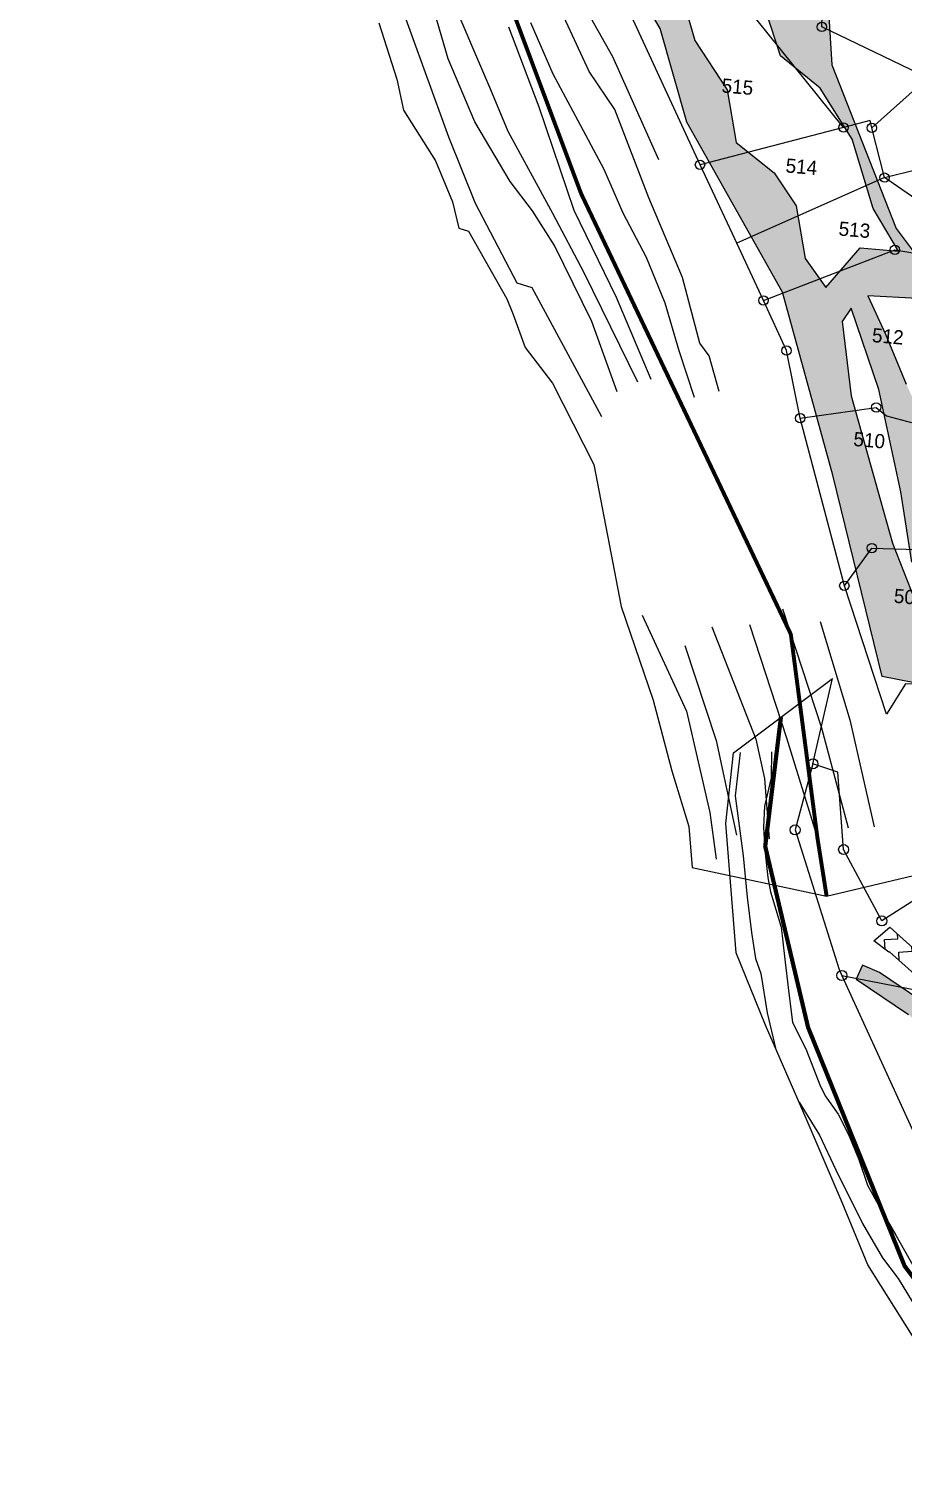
# Model space of a CAD drawing. Header units: metres. Extents: x 34 to 305800, y 82 to 1943652.
# Drawn here: x 302392 to 302827, y 1940767 to 1941479 of the extents above; entities that cross this region are included whole.
import ezdxf

# ---------------------------------------------------------------- set-up
doc = ezdxf.new("R2010")
doc.units = ezdxf.units.M
doc.header["$LTSCALE"] = 0.3
doc.header["$MEASUREMENT"] = 0
doc.linetypes.add('DASHDOT', pattern=[1, 0.5, -0.25, 0, -0.25])
doc.layers.get('0').update_dxf_attribs({"linetype": 'CONTINUOUS'})
for name, color, linetype in [('LINE_WATER', 4, 'CONTINUOUS'), ('OFF', 1, 'CONTINUOUS'), ('POLY_HATCH', 12, 'CONTINUOUS'), ('POLY_PARCEL', 6, 'CONTINUOUS'), ('POLY_WATER', 4, 'CONTINUOUS'), ('SYM_STONE', 1, 'CONTINUOUS'), ('TEXT_PARCEL', 7, 'CONTINUOUS'), ('V_BOUND_STREAM_LINE', 7, 'DASHDOT')]:
    doc.layers.add(name, color=color, linetype=linetype)
doc.styles.add('TEXT_MAP', font='KRDEV050.TTF')
pattern_1 = [(0, (0, 0), (1.5875, 1.5875), [1.5875, -1.5875]), (90, (1.5875, 0), (-1.5875, 1.5875), [1.5875, -1.5875])]

# ---------------------------------------------------------------- blocks, each defined once
blk = doc.blocks.new('STONE')
blk.add_circle((0, 0), 0.851)
blk = doc.blocks.new('RS')
at = {"layer": 'POLY_HATCH', "ltscale": 10}
h = blk.add_hatch(dxfattribs=at)
h.set_pattern_fill('ZIGZAG', color=256, scale=10, style=0)
h.set_pattern_definition([(0, (0, 0), (1.25, 1.25), [1.25, -1.25]), (90, (1.25, 0), (-1.25, 1.25), [1.25, -1.25])])
h.paths.add_polyline_path([(163.43, 127.71), (171.9, 102.72), (178.05, 102.04), (180.02, 90), (187.24, 83.65), (193.41, 88.96), (196.13, 103.87), (190.55, 119.55), (184.19, 142.49), (168.75, 159.72), (158.76, 179.81), (155.78, 199.64), (147.89, 218.79), (137.52, 228.03), (132.96, 225.17), (124.42, 222.32), (118.79, 216.63), (124.33, 199.62), (136.57, 182.53), (140.98, 170.92), (155, 150.39)])
h.paths.add_polyline_path([(160.45, 151.48), (157.51, 154.9), (155.8, 161.52), (152.61, 165.44), (147.47, 168.87), (145.75, 175.48), (141.09, 181.36), (136.68, 192.87), (138.64, 194.1), (138.15, 196.55), (130.31, 200.47), (127.13, 206.59), (123.94, 213.69), (124.68, 215.41), (126.39, 215.41), (129.09, 207.57), (130.31, 202.92), (134.97, 202.18), (139.62, 199.98), (144.53, 195.81), (147.47, 191.4), (152.12, 180.38), (157.51, 176.71), (162.17, 170.58), (165.6, 162.01), (169.27, 156.86), (164.37, 156.86)], flags=16)
h.paths.add_polyline_path([(162.9, 147.31), (163.9, 149.13), (168.31, 139.09), (172.23, 126.35), (174.43, 117.53), (180.56, 114.59), (179.09, 118.27), (177.38, 130.27), (171.74, 140.07), (168.55, 146.19), (165.86, 150.85), (172.23, 151.09), (176.39, 148.64), (177.38, 141.54), (178.85, 136.64), (183.26, 129.29), (183.01, 120.96), (189.38, 114.35), (192.08, 103.82), (189.38, 104.06), (186.93, 108.47), (182.52, 110.92), (175.17, 112.88), (171.74, 119.74), (169.76, 125.02), (164.86, 138)], flags=16)
h.paths.add_polyline_path([(153.35, 190.18), (149.67, 196.3), (143.3, 202.92), (135.21, 204.88), (133.99, 211.98), (128.6, 218.59), (132.76, 221.29), (134.23, 218.84), (138.64, 211.24), (145.26, 206.1), (152.37, 202.92), (154.57, 196.3)], flags=16)
at = {"layer": 'LINE_WATER'}
for points in [[(135.11, 135.92), (131.12, 144.57), (125.54, 153.78), (122.36, 157.95), (119.21, 161.44), (114.07, 168.6), (109.99, 176.32), (104.81, 189.64)], [(148.07, 137.1), (146.39, 141.52), (145.08, 143.01), (142.15, 151.17), (136.98, 160.88), (131.68, 171.71), (128.03, 176.26), (124.2, 182.92)], [(108.71, 185.97), (115.69, 172.89), (118.37, 167.79), (124.92, 157.89), (129.5, 150.79), (137.6, 137.41)], [(137.85, 165.84), (130.85, 178.4), (126.56, 184.68)], [(139.28, 137.85), (133.99, 147.87), (127.63, 158.45), (122.08, 171.21), (117.34, 180.99)], [(120.02, 181.86), (123.42, 175.57), (127.13, 169.91), (130.96, 164.05), (133.86, 158.7), (137.32, 153.35), (140.16, 147.74), (142.49, 141.83), (144.96, 136.1)], [(133.46, 132.59), (123.18, 148.19), (121.23, 148.6), (115.06, 158.25), (110.92, 166.36), (104.19, 180.86), (96.52, 198.04), (93.25, 202.77), (88.69, 209.08)], [(158.49, 110.21), (164.76, 95.53), (169.28, 83.11)], [(140.76, 107.85), (147.44, 96.14), (151.55, 83.52), (152.84, 77.67)], [(154.48, 107.85), (160.44, 93.88), (165.48, 81.46)], [(163.43, 108.98), (168.26, 96.86), (172.57, 83.52)], [(149.75, 107.13), (156.54, 93.37), (158.08, 88.44), (159.37, 80.85)], [(146.52, 104.46), (151.55, 92.76), (155.15, 80.95)]]:
    blk.add_lwpolyline(points, dxfattribs=at)
at = {"layer": 'OFF'}
blk.add_lwpolyline([(149.89, 76.36), (167.28, 74.21)], dxfattribs=at)
at = {"layer": 'POLY_HATCH'}
blk.add_lwpolyline([(137.52, 228.03), (147.89, 218.79), (155.78, 199.64), (158.76, 179.81), (168.75, 159.72), (184.19, 142.49), (190.55, 119.55), (196.13, 103.87), (193.41, 88.96), (187.24, 83.65), (180.02, 90), (178.05, 102.04), (171.9, 102.72), (163.43, 127.71), (155, 150.39), (140.98, 170.92), (136.57, 182.53), (124.33, 199.62), (118.79, 216.63), (124.42, 222.32), (132.96, 225.17)], close=True, dxfattribs=at)
at = {"layer": 'POLY_HATCH', "ltscale": 10}
for points in [[(136.68, 192.87), (141.09, 181.36), (145.75, 175.48), (147.47, 168.87), (152.61, 165.44), (155.8, 161.52), (157.51, 154.9), (160.45, 151.48), (164.37, 156.86), (169.27, 156.86), (165.6, 162.01), (162.17, 170.58), (157.51, 176.71), (152.12, 180.38), (147.47, 191.4)], [(172.23, 151.09), (165.86, 150.85), (168.55, 146.19), (171.74, 140.07)], [(174.43, 117.53), (172.23, 126.35), (168.31, 139.09), (163.9, 149.13), (162.9, 147.31), (164.86, 138), (169.76, 125.02), (171.74, 119.74), (175.17, 112.88)]]:
    blk.add_lwpolyline(points, dxfattribs=at)
at = {"layer": 'POLY_PARCEL'}
for points in [[(171.09, 179.23), (157.08, 184.5), (156.31, 197.34), (164.13, 199.37)], [(160.93, 171.97), (148.58, 184.84)], [(164.53, 172.24), (171.09, 179.23)], [(160.93, 171.97), (143.12, 165.66)], [(164.53, 172.24), (164.22, 173.14), (160.93, 171.97)], [(166.7, 166.06), (164.53, 172.24)], [(166.7, 166.06), (178.74, 170.21)], [(166.7, 166.06), (148.67, 156.12)], [(173.97, 156.62), (172.07, 162.99), (166.7, 166.06)], [(152.67, 149.13), (168.8, 157.02), (173.97, 156.62)], [(158.65, 134.58), (168.18, 136.79), (169.56, 135.85), (172.81, 135.28)], [(166.1, 113.8), (169.19, 118.89), (176.42, 119.28)]]:
    blk.add_lwpolyline(points, dxfattribs=at)
at = {"layer": 'POLY_WATER'}
for points in [[(100.79, 180.12), (103.66, 173.16), (104.85, 169.29), (109.49, 163.21), (112.09, 158.19), (113.2, 154.93), (114.44, 154.67), (120.07, 146.51), (121.06, 144.6), (122.94, 140.51), (126.81, 136.31), (132.95, 126.42), (138, 108.69), (143.08, 97.15), (146.25, 88.41), (149.03, 81.52), (149.89, 76.36)], [(143.12, 165.66), (133.05, 183.33)], [(148.67, 156.12), (148.38, 156.63), (143.12, 165.66)], [(152.67, 149.13), (148.67, 156.12)], [(158.65, 134.58), (156.17, 143.03), (152.67, 149.13)], [(166.1, 113.8), (158.65, 134.58)], [(177.83, 102.15), (174.95, 102.05), (172.86, 97.98), (166.1, 113.8)], [(167.28, 74.21), (182.96, 79.42)]]:
    blk.add_lwpolyline(points, dxfattribs=at)
at = {"layer": 'V_BOUND_STREAM_LINE', "ltscale": 10, "const_width": 0.5}
blk.add_lwpolyline([(175.09, 715.59), (123.87, 720.87), (108, 690.97), (87.51, 625.04), (58.56, 567.86), (42.12, 514.64), (41.39, 454.25), (37.72, 392.63), (45.37, 340.93), (63.88, 288.77), (96.33, 227.8), (128.34, 160.68), (159.84, 107.06), (165.48, 81.46), (167.28, 74.21)], dxfattribs=at)
at = {"layer": 'SYM_STONE', "xscale": 0.7, "yscale": 0.7, "zscale": 0.7}
for p in [(157.08, 184.5), (160.93, 171.97), (164.53, 172.24), (143.12, 165.66), (166.7, 166.06), (168.8, 157.02), (152.67, 149.13), (156.17, 143.03), (168.18, 136.79), (158.65, 134.58), (169.19, 118.89), (166.1, 113.8)]:
    blk.add_blockref('STONE', p, dxfattribs=at)
at = {"layer": 'TEXT_PARCEL', "style": 'TEXT_MAP'}
for s, p in [('515', (145.01, 175.08)), ('514', (154.02, 165.63)), ('513', (161.45, 158.21)), ('512', (166.86, 145.05)), ('510', (165.65, 131.66)), ('509', (172.52, 112.2))]:
    blk.add_text(s, height=1.8, dxfattribs=at).set_placement(p)
blk = doc.blocks.new('UV')
at = {"layer": 'POLY_HATCH'}
h = blk.add_hatch(dxfattribs=at)
h.set_pattern_fill('ZIGZAG', color=256, scale=0.5, style=0)
h.set_pattern_definition(pattern_1)
h.paths.add_polyline_path([(81.03, 278.56), (80.24, 280.3), (79.61, 282.19), (80.64, 283.77), (79.93, 284.4), (78.82, 285.74), (77.8, 288.9), (77.8, 290.87), (77.56, 293.4), (77.24, 296.39), (75.19, 296), (75.11, 293.08), (75.59, 289.61), (76.14, 286.85), (77.09, 285.03), (78.03, 283.06), (77.8, 281.95), (78.03, 278.56), (79.3, 276.59), (83.56, 272.49), (86.24, 271.14), (87.66, 272.88), (83.87, 275.41), (82.61, 276.35), (81.82, 277.46)])
h.paths.add_polyline_path([(79.61, 274.06), (76.45, 276.75), (75.66, 277.85), (74.87, 279.59), (74.24, 281.49), (74.26, 281.5), (74.51, 281.9), (73.35, 291.02), (73.6, 293.76), (70.99, 292.14), (72.19, 282.76), (71.29, 282.16), (64.3, 289.35), (62.3, 287.85), (64, 286.38), (64.07, 286.44), (70.99, 279.33), (72.49, 280.33), (72.66, 277.85), (73.93, 275.88), (78.19, 271.78), (81.03, 271.07), (82.45, 272.8), (80.87, 273.12)])
h = blk.add_hatch(dxfattribs=at)
h.set_pattern_fill('ZIGZAG', color=256, scale=0.5, style=0)
h.set_pattern_definition(pattern_1)
h.paths.add_polyline_path([(78.78, 242.34), (81.78, 237.45), (83.78, 233.16), (86.17, 229.37), (87.97, 224.68), (90.17, 222.88), (91.67, 216.99), (96.16, 211), (99.16, 205.12), (102.55, 200.53), (104.55, 198.93), (107.85, 194.84), (111.14, 190.55), (116.04, 185.56), (118.23, 182.46), (120.93, 180.47), (125.13, 177.17), (128.32, 174.28), (129.92, 170.09), (132.22, 166.79), (134.22, 164.9), (135.41, 159.91), (136.51, 156.01), (139.61, 153.02), (145.3, 149.33), (146.9, 144.24), (148.9, 139.35), (155.09, 135.65), (153.89, 132.06), (154.59, 127.87), (157.89, 122.48), (162.98, 116.99), (170.87, 114.8), (172.07, 107.71), (175.67, 104.02), (180.26, 100.62), (182.86, 99.23), (188.95, 99.63), (189.55, 96.63), (192.95, 94.83), (196.74, 92.74), (200.84, 91.04), (205.63, 89.25), (209.83, 86.95), (213.92, 88.15), (217.82, 84.36), (221.01, 82.26), (225.31, 81.76), (230.6, 81.86), (232.4, 77.97), (235.89, 74.67), (240.39, 72.78), (243.78, 71.48), (247.78, 74.97), (251.48, 72.78), (256.47, 71.38), (263.36, 70.08), (269.55, 71.08), (275.35, 74.97), (279.54, 79.66), (281.34, 81.96), (282.37, 79.35), (284.39, 80.23), (281.97, 86.33), (277.86, 81.07), (273.89, 76.64), (268.73, 73.17), (263.39, 72.31), (256.97, 73.52), (252.35, 74.81), (247.53, 77.67), (243.33, 74), (241.21, 74.82), (237.11, 76.54), (234.21, 79.27), (231.99, 84.08), (225.41, 83.96), (221.78, 84.38), (219.2, 86.08), (214.53, 90.61), (210.08, 89.31), (206.55, 91.25), (201.64, 93.08), (197.69, 94.72), (193.99, 96.77), (191.5, 98.08), (191.19, 99.64), (194.35, 100.06), (196.51, 99.89), (199.88, 97.47), (202.48, 95.48), (204.03, 98.07), (201.18, 99.72), (198.15, 102.65), (190.72, 101.94), (183.34, 101.46), (181.44, 102.48), (177.11, 105.68), (174.12, 108.75), (172.8, 116.54), (164.17, 118.94), (159.65, 123.81), (156.69, 128.65), (156.15, 131.88), (157.73, 136.63), (150.65, 140.86), (148.97, 144.98), (147.16, 150.74), (140.98, 154.75), (138.46, 157.18), (137.54, 160.46), (136.2, 166.04), (133.89, 168.23), (131.88, 171.12), (130.19, 175.55), (126.54, 178.85), (122.26, 182.21), (119.82, 184.02), (117.73, 186.97), (112.8, 191.99), (109.57, 196.19), (106.11, 200.49), (104.15, 202.06), (101.03, 206.27), (98.03, 212.17), (93.68, 217.96), (92.12, 224.12), (89.81, 226.01), (88.14, 230.36), (85.71, 234.21), (83.71, 238.49), (80.78, 243.28), (79.15, 248.08), (78.49, 256.42), (79.18, 266.13), (75.57, 267.87), (72.27, 271.84), (70.85, 276.7), (67.28, 280.5), (62.72, 284.05), (60.77, 285.05), (59.9, 283.46), (65.8, 278.87), (68.89, 275.58), (70.29, 270.79), (74.19, 266.1), (76.88, 264.8), (76.28, 256.41), (76.98, 247.63)])
at = {"layer": 'LINE_WATER'}
for points in [[(47.98, 311.2), (47.05, 306.12), (47.5, 298.95), (47.64, 294.05), (47.88, 289.82), (48.15, 286.7), (48.66, 284.89), (49.1, 280.19), (49.81, 275.93)], [(51.67, 311.05), (51.44, 307.98), (50.44, 304.66), (50.14, 302.18), (50.11, 299.45), (50.24, 296.2), (50.44, 294.49), (51.42, 290.22), (51.59, 286.69), (51.82, 282.35), (52.03, 278.87), (53.44, 275.42), (54.77, 271.23), (55.28, 269.9), (56.69, 267.6), (57.76, 265.12), (58.78, 262.1), (59.6, 258.96), (60.75, 256.53), (62.54, 252.83), (64.49, 248.76)], [(52.15, 269.35), (54.31, 265.26), (55.98, 261.04), (58.72, 254.47), (60.8, 250.27), (62.47, 247.69), (63.98, 244.86), (65.11, 243.23), (66.42, 240.37), (67.76, 237.72), (69.46, 234.96), (71.57, 231.51), (73.72, 228.33), (76.04, 224.94), (80.17, 219.08), (82.38, 216.58), (86.42, 210.49), (88.43, 207.38)]]:
    blk.add_lwpolyline(points, dxfattribs=at)
at = {"layer": 'OFF'}
blk.add_lwpolyline([(47.17, 311.23), (59.51, 319.25)], dxfattribs=at)
at = {"layer": 'POLY_HATCH'}
for points in [[(70.99, 279.33), (64.07, 286.44), (64, 286.38), (62.3, 287.85), (64.3, 289.35), (71.29, 282.16)], [(67.28, 280.5), (62.72, 284.05), (60.77, 285.05), (59.9, 283.46), (65.8, 278.87)]]:
    blk.add_lwpolyline(points, dxfattribs=at)
at = {"layer": 'POLY_PARCEL'}
for points in [[(88.99, 304.14), (63.4, 290.14), (59.45, 298.89), (59.39, 308.12), (56.5, 309.29)], [(58.24, 284), (72.41, 280.22), (74.84, 274.57), (79.48, 273.84), (83.23, 271.82)]]:
    blk.add_lwpolyline(points, dxfattribs=at)
at = {"layer": 'POLY_WATER'}
for points in [[(56.5, 309.29), (59.51, 319.25)], [(74.96, 224.62), (64.49, 239.34), (59.01, 249.53), (56.46, 257.13), (52.86, 267.35), (48.81, 278.72), (45.88, 287.51), (45.78, 295.99), (45.71, 302.93), (47.17, 311.23)], [(56.5, 309.29), (53.86, 301.61), (57.97, 284.72), (58.24, 284)], [(58.24, 284), (67.31, 260), (67.33, 258.49)]]:
    blk.add_lwpolyline(points, dxfattribs=at)
at = {"layer": 'V_BOUND_STREAM_LINE', "ltscale": 10, "const_width": 0.5}
blk.add_lwpolyline([(53.08, 315.07), (50.19, 299.9), (53.82, 278.13), (63.35, 249.1), (72.01, 235.84), (94.7, 204.09), (112.9, 179.97), (129.69, 155.47), (150.15, 125.45), (163.77, 104.59), (175.57, 97.33), (194.63, 87.35), (233.29, 66.39), (268.23, 49.61), (300.55, 37.77), (309.17, 33.23), (325.96, 20.08), (332.77, 16.45), (340.03, 14.63), (356, 18.24), (367.8, 20.05), (380.96, 16.88), (387.96, 13.6)], dxfattribs=at)
at = {"layer": 'SYM_STONE', "xscale": 0.7, "yscale": 0.7, "zscale": 0.7}
for p in [(56.5, 309.29), (53.86, 301.61), (59.45, 298.89), (63.4, 290.14), (58.24, 284)]:
    blk.add_blockref('STONE', p, dxfattribs=at)

msp = doc.modelspace()

# ---------------------------------------------------------------- block references
for name, p, xscale, yscale, zscale, rotation in [('RS', (302112.94, 1940815.1), 3.9035063544516, 3.9035063544516, 3.9035063544516, 355.0238610688805), ('UV', (302632.62, 1939803.33), 4.191944033821228, 4.191944033821228, 4.191944033821228, 3.853770988273056)]:
    msp.add_blockref(name, p, dxfattribs=dict(xscale=xscale, yscale=yscale, zscale=zscale, rotation=rotation))

doc.saveas('drawing.dxf')
